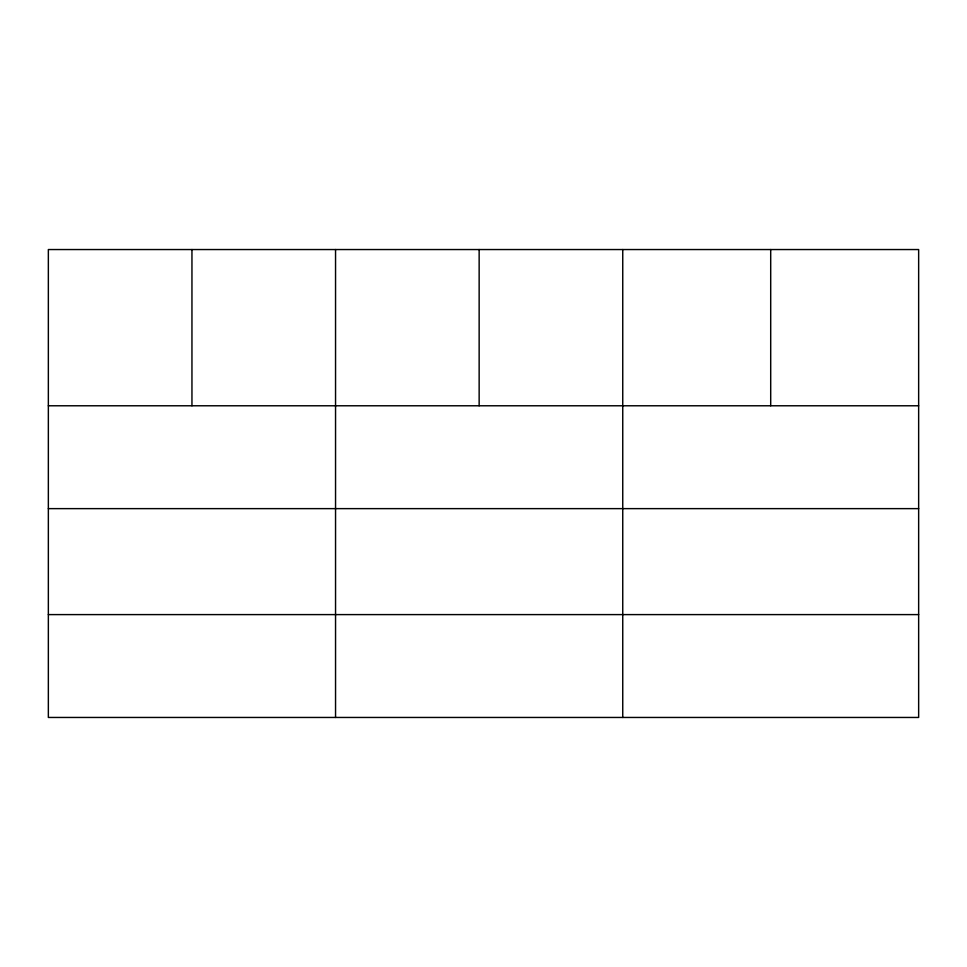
<?xml version="1.0" encoding="UTF-8"?>
<svg xmlns="http://www.w3.org/2000/svg" width="967" height="967" viewBox="0 0 967 967"><rect width="100%" height="100%" fill="white"/><g stroke="black" fill="none" stroke-linecap="round" stroke-linejoin="round"><path stroke-width="1.45" d="M918.65 508.63L918.65 249.546L48.35 249.546L48.35 717.454L918.65 717.454L918.65 508.63L48.35 508.63M48.35 405.777L918.65 405.777M48.35 614.601L918.65 614.601M770.699 249.546L770.699 405.777M622.748 249.546L622.748 717.454M479.148 249.546L479.148 405.777M335.549 249.546L335.549 717.454M191.95 249.546L191.95 405.777"/></g></svg>
